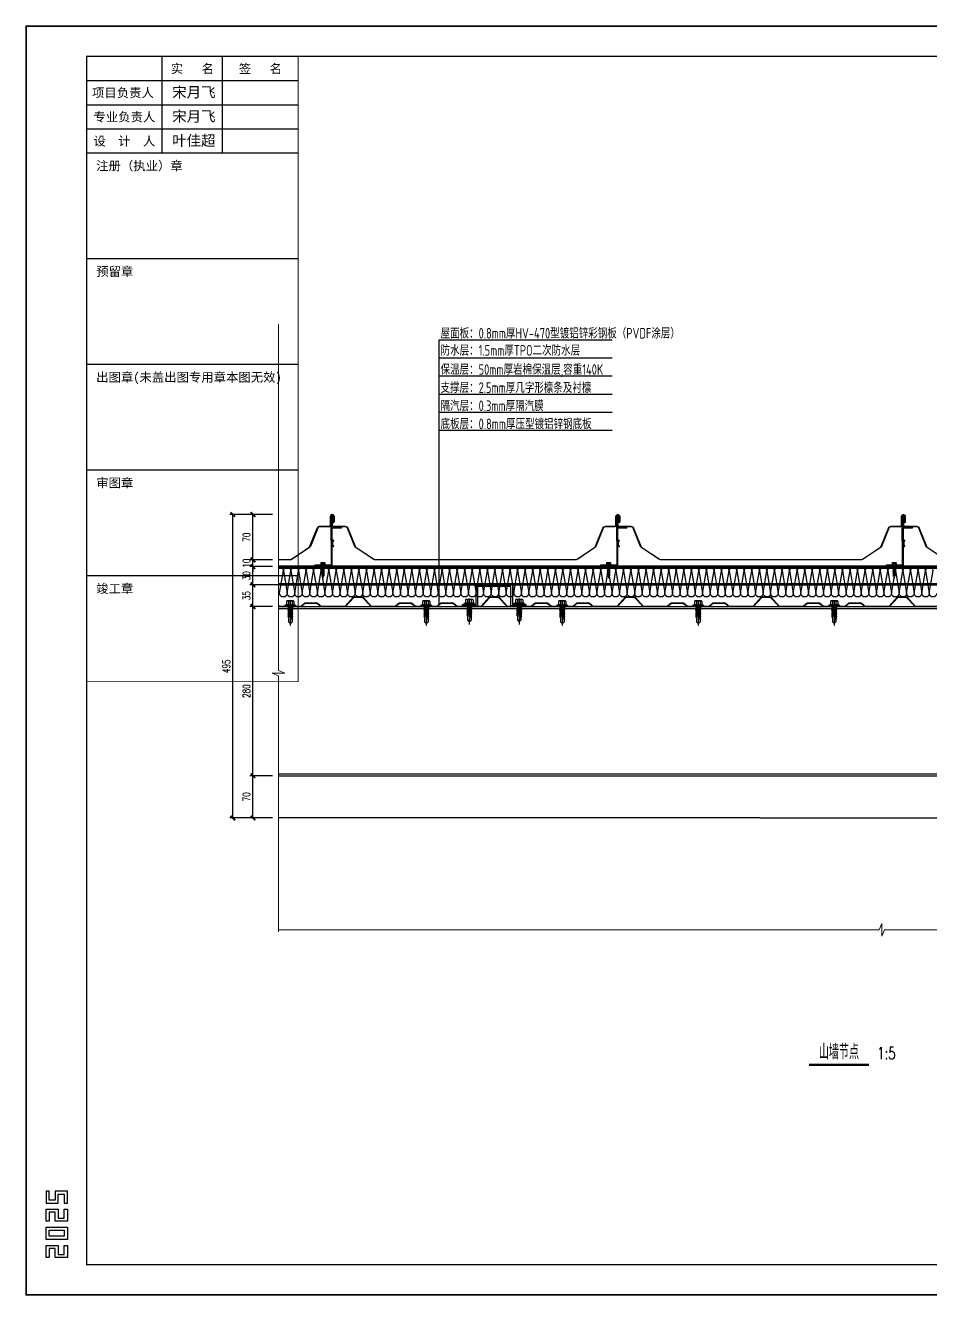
# Model space of a CAD drawing. Extents: x -599358 to 2865263, y -1062760 to 486533.
# Drawn here: x 122450 to 123947, y -728503 to -726400 of the extents above; entities that cross this region are included whole.
import ezdxf
from ezdxf.enums import TextEntityAlignment as Align

# ---------------------------------------------------------------- set-up
doc = ezdxf.new("R2010")
doc.units = 0
doc.linetypes.add('CENTER2', pattern=[28.575, 19.05, -3.175, 3.175, -3.175])
doc.linetypes.add('DASH', pattern=[0.35, 0.25, -0.1])
for name, color, linetype in [('0-cxFrame', 155, 'Continuous'), ('3符号', 173, 'Continuous'), ('A-LIN-V', 9, 'Continuous'), ('BWM', 8, 'Continuous'), ('DIM', 173, 'Continuous'), ('Glass cotton', 95, 'Continuous'), ('PJ', 151, 'Continuous'), ('qianming', 155, 'Continuous'), ('SEAMLOK75 - SHEET', 6, 'Continuous'), ('V900型压型底板', 190, 'Continuous'), ('WZ', 2, 'Continuous'), ('ZX', 1, 'CENTER2')]:
    doc.layers.add(name, color=color, linetype=linetype)
for name, color, linetype, lineweight in [('0-cxText', 131, 'Continuous', 25), ('底板', 2, 'Continuous', 13), ('文字标注引出线', 7, 'Continuous', 15), ('粗', 7, 'Continuous', 50), ('紧固件', 4, 'Continuous', 13)]:
    doc.layers.add(name, color=color, linetype=linetype, lineweight=lineweight)
doc.styles.add('cx_biaoti', font='')
doc.styles.add('cx_tuming', font='simhei.ttf')
doc.styles.add('cx_tuqian1', font='宋体.shx')
doc.styles.add('DHTEXT-1', font='romans.shx', dxfattribs={"width": 0.7, "bigfont": 'chinese.shx'})
doc.styles.add('jhz', font='TSSDENG.SHX', dxfattribs={"width": 0.75, "bigfont": 'TSSDCHN.SHX'})
doc.styles.add('卓越符号', font='ROMANS.shx', dxfattribs={"width": 0.7, "bigfont": 'CHINESE.shx'})
doc.styles.add('图框宋体', font='', dxfattribs={"width": 0.75})
doc.styles.add('黑体', font='simhei.ttf')
doc.styles.get('cx_biaoti').set_extended_font_data('SimSun')
doc.styles.get('图框宋体').set_extended_font_data('SimSun')
doc.dimstyles.new('ZN5', dxfattribs={"dimscale": 5, "dimtxt": 2.5, "dimasz": 1.5, "dimexe": 1, "dimexo": 2, "dimgap": 0.9, "dimtad": 1, "dimdec": 0, "dimdsep": 46, "dimtxsty": 'DHTEXT-1', "dimblk": 'ARCHTICK', "dimcen": 2.5, "dimclrd": 173, "dimclre": 173, "dimclrt": 7, "dimazin": 2, "dimtfac": 1, "dimtix": 1, "dimtmove": 2, "dimatfit": 3, "dimfxl": 0, "dimarcsym": 0})

# ---------------------------------------------------------------- blocks, each defined once
blk = doc.blocks.new('*U641')
at = {"layer": 'PJ'}
for p, q in [((-4.4, 0.5), (-4.4, 0)), ((4.4, 0), (-4.4, 0)), ((-4.1, 0.8), (-3.1, 1)), ((4.1, 0.8), (-4.1, 0.8)), ((-3.1, 3.9), (-3.1, 1)), ((3.1, 1), (-3.1, 1)), ((2.3, 4.2), (-2.3, 4.2)), ((-2, 0.8), (-1.5, 1)), ((-1.5, 3.9), (-1.5, 1)), ((-1.5, 0), (-1.5, -1.6)), ((1.5, 3.9), (1.5, 1)), ((2.2, 0.8), (1.5, 1)), ((1.5, 0), (1.5, -1.1)), ((3.1, 3.9), (3.1, 1)), ((4.1, 0.8), (3.1, 1)), ((4.4, 0.5), (4.4, 0)), ((-2.1, -1.9), (2.1, -1.4)), ((-2.1, -1.9), (-1.5, -1.6)), ((-2.1, -1.9), (-1.5, -2.2)), ((-2.1, -3.3), (2.1, -2.8)), ((-2.1, -3.3), (-1.5, -3)), ((-2.1, -3.3), (-1.5, -3.6)), ((-2.1, -4.7), (2.1, -4.2)), ((-2.1, -4.7), (-1.5, -4.4)), ((-2.1, -4.7), (-1.5, -5)), ((-2.1, -6.1), (2.1, -5.6)), ((-2.1, -6.1), (-1.5, -5.8)), ((-2.1, -6.1), (-1.5, -6.4)), ((-2.1, -7.5), (2.1, -7)), ((-2.1, -7.5), (-1.5, -7.2)), ((-2.1, -7.5), (-1.5, -7.8)), ((-2.1, -8.9), (-1.5, -8.6)), ((-2.1, -8.9), (-1.1, -8.8)), ((-2.1, -8.9), (-1.5, -9.2)), ((-1.5, -1.6), (1.5, -1.1)), ((-1.5, -2.2), (1.5, -1.7)), ((-1.5, -2.2), (-1.5, -3)), ((-1.5, -3), (1.5, -2.5)), ((-1.5, -3.6), (1.5, -3.1)), ((-1.5, -3.6), (-1.5, -4.4)), ((-1.5, -4.4), (1.5, -3.9)), ((-1.5, -5), (1.5, -4.5)), ((-1.5, -5), (-1.5, -5.8)), ((-1.5, -5.8), (1.5, -5.3)), ((-1.5, -6.4), (1.5, -5.9)), ((-1.5, -6.4), (-1.5, -7.2)), ((-1.5, -7.2), (1.5, -6.7)), ((-1.5, -7.8), (1.5, -7.3)), ((-1.5, -7.8), (-1.5, -8.6)), ((-1.5, -8.6), (-1, -8.5)), ((-1.5, -9.2), (-1.5, -13)), ((-1.5, -9.2), (-1.3, -9.2)), ((0.6, -8.2), (1.5, -8.1)), ((0.7, -8.6), (2.1, -8.4)), ((0.7, -8.8), (1.5, -8.7)), ((0.7, -9.6), (1.5, -9.5)), ((0.7, -10), (2.1, -9.8)), ((0.7, -10.2), (1.5, -10.1)), ((1.5, -0.3), (1.5, -1.1)), ((2.1, -1.4), (1.5, -1.1)), ((2.1, -1.4), (1.5, -1.7)), ((1.5, -1.7), (1.5, -2.5)), ((2.1, -2.8), (1.5, -2.5)), ((2.1, -2.8), (1.5, -3.1)), ((1.5, -3.1), (1.5, -3.9)), ((2.1, -4.2), (1.5, -3.9)), ((2.1, -4.2), (1.5, -4.5)), ((1.5, -4.5), (1.5, -5.3)), ((2.1, -5.6), (1.5, -5.3)), ((2.1, -5.6), (1.5, -5.9)), ((1.5, -5.9), (1.5, -6.7)), ((2.1, -7), (1.5, -6.7)), ((2.1, -7), (1.5, -7.3)), ((1.5, -7.3), (1.5, -8.1)), ((2.1, -8.4), (1.5, -8.1)), ((2.1, -8.4), (1.5, -8.7)), ((1.5, -8.7), (1.5, -9.5)), ((2.1, -9.8), (1.5, -9.5)), ((2.1, -9.8), (1.5, -10.1)), ((1.5, -10.1), (1.5, -13)), ((0, -14.4), (-1.5, -13)), ((0, -14.4), (1.5, -13))]:
    blk.add_line(p, q, dxfattribs=at)
blk.add_lwpolyline([(0, -14.4), (0.7, -10.2), (0.7, -8.5, 0.417657), (0.4, -8.2, 0.097062), (-1, -8.5), (-1.5, -9.6)], format="xyb", dxfattribs=at)
for centre, radius, start, end in [((-4.1, 0.5), 0.3, 90, 180), ((-2.3, 3.3), 0.951, 35.4009, 144.5991), ((0, 1), 3.2, 61.0594, 118.9406), ((2.3, 3.3), 0.951, 35.4009, 144.5991), ((4.1, 0.5), 0.3, 0, 90)]:
    blk.add_arc(centre, radius, start, end, dxfattribs=at)
at = {"layer": 'ZX', "ltscale": 0.2}
blk.add_line((0, 4.9), (0, -16.8), dxfattribs=at)
blk = doc.blocks.new('00990')
at = {"color": 2}
blk.add_lwpolyline([(7292.4, -17093.5), (7314.9, -17093.5), (7314.9, -17061), (7374.9, -17061), (7374.9, -17093.5), (7397.4, -17093.5), (7397.4, -17096), (7372.4, -17096), (7372.4, -17063.5), (7317.4, -17063.5), (7317.4, -17096), (7292.4, -17096)], close=True, dxfattribs=at)
at = {"layer": '紧固件', "xscale": 2, "yscale": 2, "zscale": 2}
for p in [(7303.6, -17093.5), (7386.1, -17093.5, 0)]:
    blk.add_blockref('*U641', p, dxfattribs=at)
blk = doc.blocks.new('*U1726')
at = {"layer": 'PJ'}
for p, q in [((-4.4, 0.5), (-4.4, 0)), ((4.4, 0), (-4.4, 0)), ((-4.1, 0.8), (-3.1, 1)), ((4.1, 0.8), (-4.1, 0.8)), ((-3.1, 3.9), (-3.1, 1)), ((3.1, 1), (-3.1, 1)), ((2.3, 4.2), (-2.3, 4.2)), ((-2, 0.8), (-1.5, 1)), ((-1.5, 3.9), (-1.5, 1)), ((-1.5, 0), (-1.5, -1.6)), ((1.5, 3.9), (1.5, 1)), ((2.2, 0.8), (1.5, 1)), ((1.5, 0), (1.5, -1.1)), ((3.1, 3.9), (3.1, 1)), ((4.1, 0.8), (3.1, 1)), ((4.4, 0.5), (4.4, 0)), ((-2.1, -1.9), (2.1, -1.4)), ((-2.1, -1.9), (-1.5, -1.6)), ((-2.1, -1.9), (-1.5, -2.2)), ((-2.1, -3.3), (2.1, -2.8)), ((-2.1, -3.3), (-1.5, -3)), ((-2.1, -3.3), (-1.5, -3.6)), ((-2.1, -4.7), (2.1, -4.2)), ((-2.1, -4.7), (-1.5, -4.4)), ((-2.1, -4.7), (-1.5, -5)), ((-2.1, -6.1), (2.1, -5.6)), ((-2.1, -6.1), (-1.5, -5.8)), ((-2.1, -6.1), (-1.5, -6.4)), ((-2.1, -7.5), (2.1, -7)), ((-2.1, -7.5), (-1.5, -7.2)), ((-2.1, -7.5), (-1.5, -7.8)), ((-2.1, -8.9), (2.1, -8.4)), ((-2.1, -8.9), (-1.5, -8.6)), ((-2.1, -8.9), (-1.5, -9.2)), ((-2.1, -10.3), (2.1, -9.8)), ((-2.1, -10.3), (-1.5, -10)), ((-2.1, -10.3), (-1.5, -10.6)), ((-2.1, -11.7), (2.1, -11.2)), ((-2.1, -11.7), (-1.5, -11.4)), ((-2.1, -11.7), (-1.5, -12)), ((-2.1, -13.1), (-1.5, -12.8)), ((-2.1, -13.1), (-1.1, -13)), ((-2.1, -13.1), (-1.5, -13.4)), ((-1.5, -1.6), (1.5, -1.1)), ((-1.5, -2.2), (1.5, -1.7)), ((-1.5, -2.2), (-1.5, -3)), ((-1.5, -3), (1.5, -2.5)), ((-1.5, -3.6), (1.5, -3.1)), ((-1.5, -3.6), (-1.5, -4.4)), ((-1.5, -4.4), (1.5, -3.9)), ((-1.5, -5), (1.5, -4.5)), ((-1.5, -5), (-1.5, -5.8)), ((-1.5, -5.8), (1.5, -5.3)), ((-1.5, -6.4), (1.5, -5.9)), ((-1.5, -6.4), (-1.5, -7.2)), ((-1.5, -7.2), (1.5, -6.7)), ((-1.5, -7.8), (1.5, -7.3)), ((-1.5, -7.8), (-1.5, -8.6)), ((-1.5, -8.6), (1.5, -8.1)), ((-1.5, -9.2), (1.5, -8.7)), ((-1.5, -9.2), (-1.5, -10)), ((-1.5, -10), (1.5, -9.5)), ((-1.5, -10.6), (1.5, -10.1)), ((-1.5, -10.6), (-1.5, -11.4)), ((-1.5, -11.4), (1.5, -10.9)), ((-1.5, -12), (1.5, -11.5)), ((-1.5, -12), (-1.5, -12.8)), ((-1.5, -12.8), (-1, -12.7)), ((-1.5, -13.4), (-1.5, -17.2)), ((-1.5, -13.4), (-1.3, -13.4)), ((0, -18.6), (-1.5, -17.2)), ((0, -18.6), (1.5, -17.2)), ((0.6, -12.4), (1.5, -12.3)), ((0.7, -12.8), (2.1, -12.6)), ((0.7, -13), (1.5, -12.9)), ((0.7, -13.8), (1.5, -13.7)), ((0.7, -14.2), (2.1, -14)), ((0.7, -14.4), (1.5, -14.3)), ((1.5, -0.3), (1.5, -1.1)), ((2.1, -1.4), (1.5, -1.1)), ((2.1, -1.4), (1.5, -1.7)), ((1.5, -1.7), (1.5, -2.5)), ((2.1, -2.8), (1.5, -2.5)), ((2.1, -2.8), (1.5, -3.1)), ((1.5, -3.1), (1.5, -3.9)), ((2.1, -4.2), (1.5, -3.9)), ((2.1, -4.2), (1.5, -4.5)), ((1.5, -4.5), (1.5, -5.3)), ((2.1, -5.6), (1.5, -5.3)), ((2.1, -5.6), (1.5, -5.9)), ((1.5, -5.9), (1.5, -6.7)), ((2.1, -7), (1.5, -6.7)), ((2.1, -7), (1.5, -7.3)), ((1.5, -7.3), (1.5, -8.1)), ((2.1, -8.4), (1.5, -8.1)), ((2.1, -8.4), (1.5, -8.7)), ((1.5, -8.7), (1.5, -9.5)), ((2.1, -9.8), (1.5, -9.5)), ((2.1, -9.8), (1.5, -10.1)), ((1.5, -10.1), (1.5, -10.9)), ((2.1, -11.2), (1.5, -10.9)), ((2.1, -11.2), (1.5, -11.5)), ((1.5, -11.5), (1.5, -12.3)), ((2.1, -12.6), (1.5, -12.3)), ((2.1, -12.6), (1.5, -12.9)), ((1.5, -12.9), (1.5, -13.7)), ((2.1, -14), (1.5, -13.7)), ((2.1, -14), (1.5, -14.3)), ((1.5, -14.3), (1.5, -17.2))]:
    blk.add_line(p, q, dxfattribs=at)
blk.add_lwpolyline([(0, -18.6), (0.7, -14.4), (0.7, -12.7, 0.417657), (0.4, -12.4, 0.097062), (-1, -12.7), (-1.5, -13.8)], format="xyb", dxfattribs=at)
for centre, radius, start, end in [((-4.1, 0.5), 0.3, 90, 180), ((-2.3, 3.3), 0.951, 35.4009, 144.5991), ((0, 1), 3.2, 61.0594, 118.9406), ((2.3, 3.3), 0.951, 35.4009, 144.5991), ((4.1, 0.5), 0.3, 0, 90)]:
    blk.add_arc(centre, radius, start, end, dxfattribs=at)
at = {"layer": 'ZX', "ltscale": 0.2}
blk.add_line((0, 4.9), (0, -21), dxfattribs=at)
blk = doc.blocks.new('A$C06060CBF')
at = {"layer": '粗', "lineweight": -2}
for p, q in [((26.8, 41.2), (26.8, 82.1)), ((27.4, 41.2), (27.4, 82.1)), ((43.8, 63.6), (29.7, 63.6)), ((43.8, 62.4), (43.8, 63.6)), ((27.4, 2.3), (27.4, 61.4)), ((28.7, 59.5), (27.4, 59.5)), ((30.4, 42.2), (28, 40.8)), ((28.7, 2.3), (28.7, 61.4)), ((43.8, 62.4), (29.7, 62.4)), ((26.8, 33), (26.8, 28.9)), ((28.7, 41.2), (27.4, 41.2)), ((27.4, 33), (27.4, 28.9)), ((28.7, 33), (27.4, 33)), ((30.4, 32), (28, 33.3)), ((29.2, 40.8), (28.4, 40.3)), ((29.2, 33.4), (28.4, 33.9)), ((30.7, 41.6), (29.2, 40.8)), ((29.2, 33.8), (29.2, 40.3)), ((30.7, 32.5), (29.2, 33.4)), ((30.9, 41.1), (29.8, 40.4)), ((29.8, 33.8), (29.8, 40.3)), ((30.6, 33.3), (29.8, 33.7)), ((30.9, 33.1), (29.8, 33.7)), ((26.4, 1.2), (0, 1.2)), ((0, 0), (0, 1.2)), ((26.4, 0), (0, 0)), ((19.5, 0), (19.5, 1.2))]:
    blk.add_line(p, q, dxfattribs=at)
at = {"layer": '粗'}
blk.add_line((27.4, 28.9), (26.8, 28.9), dxfattribs=at)
at = {"layer": '粗', "linetype": 'DASH', "lineweight": -2}
for p, q in [((9.7, 1.2), (9.7, 0)), ((16.9, 1.2), (16.9, 0))]:
    blk.add_line(p, q, dxfattribs=at)
at = {"layer": '粗', "lineweight": -2}
blk.add_lwpolyline([(27.4, 82.1, -1), (29.9, 82.1), (29.9, 73.1), (30.5, 73.1), (30.5, 82.1, 1), (26.8, 82.1)], format="xyb", dxfattribs=at)
for centre, radius, start, end in [((29.7, 61.4), 2.25, 90, 180), ((29.7, 61.4), 1.02, 90, 180), ((30.6, 41.6), 0.627, 302.657, 103.9204), ((27.8, 41.2), 1.02, 180, 300), ((27.8, 33), 1.02, 60, 180), ((27.8, 41.2), 0.41, 180, 300), ((27.8, 33), 0.41, 60, 180), ((29.9, 40.3), 0.717, 120, 180), ((29.9, 33.8), 0.717, 180, 240), ((29.9, 40.3), 0.102, 120, 180), ((29.9, 33.8), 0.102, 180, 240), ((30.6, 32.6), 0.627, 256.0796, 57.343), ((26.4, 2.3), 1.02, 270, 0), ((26.4, 2.3), 2.25, 270, 0)]:
    blk.add_arc(centre, radius, start, end, dxfattribs=at)
at = {"layer": '紧固件', "xscale": -1.023999999801318, "yscale": 1.023999999801318, "zscale": 1.023999999801318}
blk.add_blockref('*U1726', (13.2, 1.2), dxfattribs=at)
blk = doc.blocks.new('*U1764')
at = {"const_width": 0.7}
blk.add_lwpolyline([(-9.89, 0), (9.89, 0)], dxfattribs=at)
at = {"color": 0, "style": '卓越符号', "width": 0.7, "flags": 8}
blk.add_attdef('图名', text='', height=5, dxfattribs=at).set_placement((0, 1.85), align=Align.CENTER)
blk.add_attdef('比例', (12.69, 1.85), '', height=4, dxfattribs=at)
blk = doc.blocks.new('_ArchTick')
at = {"color": 0, "linetype": 'ByBlock', "const_width": 0.4}
blk.add_lwpolyline([(-0.5, -0.5), (0.5, 0.5)], dxfattribs=at)
blk = doc.blocks.new('*D1834')
at = {"layer": 'Defpoints', "color": 0, "ltscale": 50, "transparency": 16777216}
for p in [(122826.2, -727362.4), (122868.3, -727362.4), (122868.3, -727642.4)]:
    blk.add_point(p, dxfattribs=at)
at = {"layer": 'DIM', "color": 173, "linetype": 'ByBlock', "lineweight": -2, "ltscale": 50, "transparency": 16777216}
for p, q in [((122858.3, -727362.4), (122821.2, -727362.4)), ((122826.2, -727642.4), (122826.2, -727362.4)), ((122858.3, -727642.4), (122821.2, -727642.4))]:
    blk.add_line(p, q, dxfattribs=at)
at = {"layer": 'DIM', "color": 173, "lineweight": -2, "ltscale": 50, "transparency": 16777216, "xscale": 7.5, "yscale": 7.5, "zscale": 7.5}
for p, rotation in [((122826.2, -727362.4), 90), ((122826.2, -727642.4), 270)]:
    blk.add_blockref('_ArchTick', p, dxfattribs=dict(at, rotation=rotation))
at = {"layer": 'DIM', "color": 7, "ltscale": 50, "transparency": 16777216, "insert": (122815.4, -727502.4), "char_height": 12.5, "attachment_point": 5, "rotation": 90, "style": 'DHTEXT-1'}
blk.add_mtext('280', dxfattribs=at)
blk = doc.blocks.new('*D1835')
at = {"layer": 'Defpoints', "color": 0, "ltscale": 50, "transparency": 16777216}
for p in [(122826.2, -727326.3), (123102, -727326.3), (122868.3, -727362.4)]:
    blk.add_point(p, dxfattribs=at)
at = {"layer": 'DIM', "color": 173, "linetype": 'ByBlock', "lineweight": -2, "ltscale": 50, "transparency": 16777216}
for p, q in [((123092, -727326.3), (122821.2, -727326.3)), ((122826.2, -727362.4), (122826.2, -727326.3)), ((122858.3, -727362.4), (122821.2, -727362.4))]:
    blk.add_line(p, q, dxfattribs=at)
at = {"layer": 'DIM', "color": 173, "lineweight": -2, "ltscale": 50, "transparency": 16777216, "xscale": 7.5, "yscale": 7.5, "zscale": 7.5}
for p, rotation in [((122826.2, -727326.3), 90), ((122826.2, -727362.4), 270)]:
    blk.add_blockref('_ArchTick', p, dxfattribs=dict(at, rotation=rotation))
at = {"layer": 'DIM', "color": 7, "ltscale": 50, "transparency": 16777216, "insert": (122815.4, -727344.4), "char_height": 12.5, "attachment_point": 5, "rotation": 90, "style": 'DHTEXT-1'}
blk.add_mtext('35', dxfattribs=at)
blk = doc.blocks.new('*D1836')
at = {"layer": 'Defpoints', "color": 0, "ltscale": 50, "transparency": 16777216}
for p in [(122826.2, -727296.3), (122868.3, -727296.3), (123102, -727326.3)]:
    blk.add_point(p, dxfattribs=at)
at = {"layer": 'DIM', "color": 173, "linetype": 'ByBlock', "lineweight": -2, "ltscale": 50, "transparency": 16777216}
for p, q in [((122858.3, -727296.3), (122821.2, -727296.3)), ((122826.2, -727326.3), (122826.2, -727296.3)), ((123092, -727326.3), (122821.2, -727326.3))]:
    blk.add_line(p, q, dxfattribs=at)
at = {"layer": 'DIM', "color": 173, "lineweight": -2, "ltscale": 50, "transparency": 16777216, "xscale": 7.5, "yscale": 7.5, "zscale": 7.5}
for p, rotation in [((122826.2, -727296.3), 90), ((122826.2, -727326.3), 270)]:
    blk.add_blockref('_ArchTick', p, dxfattribs=dict(at, rotation=rotation))
at = {"layer": 'DIM', "color": 7, "ltscale": 50, "transparency": 16777216, "insert": (122815.4, -727311.3), "char_height": 12.5, "attachment_point": 5, "rotation": 90, "style": 'DHTEXT-1'}
blk.add_mtext('30', dxfattribs=at)
blk = doc.blocks.new('*D1837')
at = {"layer": 'Defpoints', "color": 0, "ltscale": 50, "transparency": 16777216}
for p in [(122826.2, -727285.1), (122868.3, -727285.1, 0), (122868.3, -727296.3)]:
    blk.add_point(p, dxfattribs=at)
at = {"layer": 'DIM', "color": 173, "linetype": 'ByBlock', "lineweight": -2, "ltscale": 50, "transparency": 16777216}
for p, q in [((122858.3, -727285.1), (122821.2, -727285.1)), ((122858.3, -727296.3), (122821.2, -727296.3)), ((122826.2, -727285.1), (122826.2, -727277.6)), ((122826.2, -727296.3), (122826.2, -727285.1)), ((122826.2, -727296.3), (122826.2, -727303.8))]:
    blk.add_line(p, q, dxfattribs=at)
at = {"layer": 'DIM', "color": 173, "lineweight": -2, "ltscale": 50, "transparency": 16777216, "xscale": 7.5, "yscale": 7.5, "zscale": 7.5}
for p, rotation in [((122826.2, -727285.1), 270), ((122826.2, -727296.3), 90)]:
    blk.add_blockref('_ArchTick', p, dxfattribs=dict(at, rotation=rotation))
at = {"layer": 'DIM', "color": 7, "ltscale": 50, "transparency": 16777216, "insert": (122815.4, -727290.7), "char_height": 12.5, "attachment_point": 5, "rotation": 90, "style": 'DHTEXT-1'}
blk.add_mtext('10', dxfattribs=at)
blk = doc.blocks.new('*D1838')
at = {"layer": 'Defpoints', "color": 0, "ltscale": 50, "transparency": 16777216}
for p in [(122826.2, -727210.1), (122868.3, -727210.1, 0), (122868.3, -727285.1, 0)]:
    blk.add_point(p, dxfattribs=at)
at = {"layer": 'DIM', "color": 173, "linetype": 'ByBlock', "lineweight": -2, "ltscale": 50, "transparency": 16777216}
for p, q in [((122858.3, -727210.1), (122821.2, -727210.1)), ((122826.2, -727285.1), (122826.2, -727210.1)), ((122858.3, -727285.1), (122821.2, -727285.1))]:
    blk.add_line(p, q, dxfattribs=at)
at = {"layer": 'DIM', "color": 173, "lineweight": -2, "ltscale": 50, "transparency": 16777216, "xscale": 7.5, "yscale": 7.5, "zscale": 7.5}
for p, rotation in [((122826.2, -727210.1), 90), ((122826.2, -727285.1), 270)]:
    blk.add_blockref('_ArchTick', p, dxfattribs=dict(at, rotation=rotation))
at = {"layer": 'DIM', "color": 7, "ltscale": 50, "transparency": 16777216, "insert": (122815.4, -727247.6), "char_height": 12.5, "attachment_point": 5, "rotation": 90, "style": 'DHTEXT-1'}
blk.add_mtext('70', dxfattribs=at)
blk = doc.blocks.new('*D1839')
at = {"layer": 'Defpoints', "color": 0, "ltscale": 50, "transparency": 16777216}
for p in [(122793, -727210.1), (122868.3, -727210.1, 0), (122868.3, -727712.4)]:
    blk.add_point(p, dxfattribs=at)
at = {"layer": 'DIM', "color": 173, "linetype": 'ByBlock', "lineweight": -2, "ltscale": 50, "transparency": 16777216}
for p, q in [((122858.3, -727210.1), (122788, -727210.1)), ((122793, -727712.4), (122793, -727210.1)), ((122858.3, -727712.4), (122788, -727712.4))]:
    blk.add_line(p, q, dxfattribs=at)
at = {"layer": 'DIM', "color": 173, "lineweight": -2, "ltscale": 50, "transparency": 16777216, "xscale": 7.5, "yscale": 7.5, "zscale": 7.5}
for p, rotation in [((122793, -727210.1), 90), ((122793, -727712.4), 270)]:
    blk.add_blockref('_ArchTick', p, dxfattribs=dict(at, rotation=rotation))
at = {"layer": 'DIM', "color": 7, "ltscale": 50, "transparency": 16777216, "insert": (122782.2, -727461.3), "char_height": 12.5, "attachment_point": 5, "rotation": 90, "style": 'DHTEXT-1'}
blk.add_mtext('495', dxfattribs=at)
blk = doc.blocks.new('*D1840')
at = {"layer": 'Defpoints', "color": 0, "ltscale": 50, "transparency": 16777216}
for p in [(122826.2, -727642.4), (122868.3, -727642.4), (122868.3, -727712.4)]:
    blk.add_point(p, dxfattribs=at)
at = {"layer": 'DIM', "color": 173, "linetype": 'ByBlock', "lineweight": -2, "ltscale": 50, "transparency": 16777216}
for p, q in [((122858.3, -727642.4), (122821.2, -727642.4)), ((122826.2, -727712.4), (122826.2, -727642.4)), ((122858.3, -727712.4), (122821.2, -727712.4))]:
    blk.add_line(p, q, dxfattribs=at)
at = {"layer": 'DIM', "color": 173, "lineweight": -2, "ltscale": 50, "transparency": 16777216, "xscale": 7.5, "yscale": 7.5, "zscale": 7.5}
for p, rotation in [((122826.2, -727642.4), 90), ((122826.2, -727712.4), 270)]:
    blk.add_blockref('_ArchTick', p, dxfattribs=dict(at, rotation=rotation))
at = {"layer": 'DIM', "color": 7, "ltscale": 50, "transparency": 16777216, "insert": (122815.4, -727677.4), "char_height": 12.5, "attachment_point": 5, "rotation": 90, "style": 'DHTEXT-1'}
blk.add_mtext('70', dxfattribs=at)
blk = doc.blocks.new('zjcx_lan_xinxi(Dragon)')
for p, q in [((7000, -3200), (0, -3200)), ((7000, -6700), (0, -6700)), ((7000, -10200), (0, -10200)), ((7000, -13700), (0, -13700)), ((7000, -17200), (0, -17200))]:
    blk.add_line(p, q)
at = {"const_width": 25}
blk.add_lwpolyline([(0, -20700), (7000, -20700), (7000, 0), (0, 0)], close=True, dxfattribs=at)
for points in [[(2500, -3200), (2500, 0)], [(4500, -3200), (4500, 0)], [(0, -800), (7000, -800)], [(0, -1600), (7000, -1600)], [(0, -2400), (7000, -2400)]]:
    blk.add_lwpolyline(points)
for points in [[(7000, -3200), (7000, 0)], [(0, -3200), (7000, -3200)], [(0, -20700), (7000, -20700), (7000, -3200)], [(0, -20700), (7000, -20700)]]:
    blk.add_lwpolyline(points, dxfattribs=at)
at = {"style": '图框宋体'}
for s, p in [('实   名', (3500, -400)), ('签   名', (5750, -400)), ('项目负责人', (1204, -1200)), ('专业负责人', (1250, -2000)), ('设  计  人', (1250, -2800))]:
    blk.add_text(s, height=300, dxfattribs=at).set_placement(p, align=Align.MIDDLE)
for s, p in [('注册（执业）章', (318, -3771)), ('预留章', (318, -7271)), ('出图章(未盖出图专用章本图无效)', (318, -10771)), ('审图章', (318, -14271)), ('竣工章', (318, -17771))]:
    blk.add_text(s, height=300, dxfattribs=at).set_placement(p)
blk = doc.blocks.new('T-信息(Dragon)')
at = {"layer": '0-cxFrame'}
blk.add_blockref('zjcx_lan_xinxi(Dragon)', (0, 0), dxfattribs=at)
at = {"layer": 'qianming', "color": 3, "style": 'cx_biaoti'}
for s, p in [('宋月飞', (3550, -1186)), ('宋月飞', (3550, -1986)), ('叶佳超', (3550, -2786))]:
    blk.add_text(s, height=350, dxfattribs=at).set_placement(p, align=Align.MIDDLE_CENTER)
blk = doc.blocks.new('TK22.A2 L(Dragon)')
at = {"layer": '0-cxFrame', "color": 7, "const_width": 0.5}
blk.add_lwpolyline([(0, 0), (-594, 0), (-594, 420), (0, 420)], close=True, dxfattribs=at)
at = {"layer": '0-cxFrame', "const_width": 0.5}
blk.add_lwpolyline([(-80, 10), (-574, 10), (-574, 410), (-80, 410)], close=True, dxfattribs=at)
at = {"layer": 'Defpoints', "color": 2}
for points in [[(-586.37, 34.37), (-587.37, 34.37), (-587.37, 30.37), (-583.37, 30.37), (-583.37, 33.37), (-581.37, 33.37), (-581.37, 30.37), (-580.37, 30.37), (-580.37, 34.37), (-584.37, 34.37), (-584.37, 31.37), (-586.37, 31.37), (-586.37, 34.37)], [(-586.37, 24.37), (-587.37, 24.37), (-587.37, 28.37), (-583.37, 28.37), (-583.37, 25.37), (-581.37, 25.37), (-581.37, 28.37), (-580.37, 28.37), (-580.37, 24.37), (-584.37, 24.37), (-584.37, 27.37), (-586.37, 27.37), (-586.37, 24.37)], [(-586.37, 12.37), (-587.37, 12.37), (-587.37, 16.37), (-583.37, 16.37), (-583.37, 13.37), (-581.37, 13.37), (-581.37, 16.37), (-580.37, 16.37), (-580.37, 12.37), (-584.37, 12.37), (-584.37, 15.37), (-586.37, 15.37), (-586.37, 12.37)]]:
    blk.add_lwpolyline(points, dxfattribs=at)
for points in [[(-587.37, 18.37), (-587.37, 22.37), (-580.37, 22.37), (-580.37, 18.37)], [(-586.37, 19.37), (-586.37, 21.37), (-581.37, 21.37), (-581.37, 19.37)]]:
    blk.add_lwpolyline(points, close=True, dxfattribs=at)
at = {"layer": '0-cxFrame', "xscale": 0.01, "yscale": 0.01, "zscale": 0.01}
blk.add_blockref('T-信息(Dragon)', (-574, 410), dxfattribs=at)
at = {"style": '黑体', "flags": 4}
blk.add_attdef('图幅', text='', height=3.3, dxfattribs=at).set_placement((-40, 3), align=Align.RIGHT)
at = {"layer": '0-cxText', "flags": 4}
for tag, height, style, p in [('建设单位', 3.5, 'cx_tuming', (-45, 240)), ('项目名称', 3.5, 'cx_tuming', (-45, 210)), ('子项名称', 3.5, 'cx_tuming', (-45, 180)), ('工程编号', 3.3, 'cx_tuqian1', (-35, 165)), ('图名1', 3.5, 'cx_tuming', (-45, 87)), ('图名2', 3.5, 'cx_tuming', (-45, 79)), ('图名3', 3.5, 'cx_tuming', (-45, 71)), ('出图日期', 3.3, 'cx_tuqian1', (-39, 60)), ('专业', 3.3, 'cx_tuqian1', (-55, 52)), ('图号', 3.3, 'cx_tuqian1', (-55, 44)), ('版次', 3.3, 'cx_tuqian1', (-20, 44))]:
    blk.add_attdef(tag, text='', height=height, dxfattribs=dict(at, style=style)).set_placement(p, align=Align.MIDDLE)
at = {"layer": 'Defpoints', "color": 6, "flags": 4}
for tag, height, style, p in [('tufu', 3.3, '黑体', (-12, 12)), ('dwfname', 4, 'cx_tuqian1', (-80, 3))]:
    blk.add_attdef(tag, text='', height=height, dxfattribs=dict(at, style=style)).set_placement(p, align=Align.RIGHT)

msp = doc.modelspace()

# ---------------------------------------------------------------- linework, layer by layer
at = {"color": 1, "ltscale": 10}
msp.add_line((122868.3, -727295), (124544.1, -727295), dxfattribs=at)
at = {"color": 3, "ltscale": 10}
for p, q in [((122868.3, -727296.5), (124544.1, -727296.5)), ((122868.3, -727299), (124544.1, -727299)), ((122868.3, -727324), (124544.1, -727324)), ((122868.3, -727326.5), (124544.1, -727326.5))]:
    msp.add_line(p, q, dxfattribs=at)
at = {"color": 6, "ltscale": 10}
for p, q in [((122868.3, -727362.4), (124544.1, -727362.4)), ((122868.3, -727365.4), (124544.1, -727365.4)), ((122868.3, -727639.4), (124544.1, -727639.4)), ((122868.3, -727642.4), (124544.1, -727642.4))]:
    msp.add_line(p, q, dxfattribs=at)
at = {"layer": 'A-LIN-V'}
for q in [(122868.3, -727712.4), (124544.1, -727712.4)]:
    msp.add_line((123665.3, -727712.4), q, dxfattribs=at)
at = {"layer": 'BWM'}
msp.add_lwpolyline([(123957.7, -727340.3, -1), (123945.2, -727340.3), (123951.5, -727302.8, 1), (123939, -727302.8), (123945.2, -727340.3, -1), (123932.7, -727340.3), (123939, -727302.8, 1), (123926.5, -727302.8), (123932.7, -727340.3, -1), (123920.2, -727340.3), (123926.5, -727302.8, 1), (123914, -727302.8), (123920.2, -727340.3, -1), (123907.7, -727340.3), (123914, -727302.8, 1), (123901.5, -727302.8), (123907.7, -727340.3, -1), (123895.2, -727340.3), (123901.5, -727302.8, 1), (123889, -727302.8), (123895.2, -727340.3, -1), (123882.7, -727340.3), (123889, -727302.8, 1), (123876.5, -727302.8), (123882.7, -727340.3, -1), (123870.2, -727340.3), (123876.5, -727302.8, 1), (123864, -727302.8), (123870.2, -727340.3, -1), (123857.7, -727340.3), (123864, -727302.8, 1), (123851.5, -727302.8), (123857.7, -727340.3, -1), (123845.2, -727340.3), (123851.5, -727302.8, 1), (123839, -727302.8), (123845.2, -727340.3, -1), (123832.7, -727340.3), (123839, -727302.8, 1), (123826.5, -727302.8), (123832.7, -727340.3, -1), (123820.2, -727340.3), (123826.5, -727302.8, 1), (123814, -727302.8), (123820.2, -727340.3, -1), (123807.7, -727340.3), (123814, -727302.8, 1), (123801.5, -727302.8), (123807.7, -727340.3, -1), (123795.2, -727340.3), (123801.5, -727302.8, 1), (123789, -727302.8), (123795.2, -727340.3, -1), (123782.7, -727340.3), (123789, -727302.8, 1), (123776.5, -727302.8), (123782.7, -727340.3, -1), (123770.2, -727340.3), (123776.5, -727302.8, 1), (123764, -727302.8), (123770.2, -727340.3, -1), (123757.7, -727340.3), (123764, -727302.8, 1), (123751.5, -727302.8), (123757.7, -727340.3, -1), (123745.2, -727340.3), (123751.5, -727302.8, 1), (123739, -727302.8), (123745.2, -727340.3, -1), (123732.7, -727340.3), (123739, -727302.8, 1), (123726.5, -727302.8), (123732.7, -727340.3, -1), (123720.2, -727340.3), (123726.5, -727302.8, 1), (123714, -727302.8), (123720.2, -727340.3, -1), (123707.7, -727340.3), (123714, -727302.8, 1), (123701.5, -727302.8), (123707.7, -727340.3, -1), (123695.2, -727340.3), (123701.5, -727302.8, 1), (123689, -727302.8), (123695.2, -727340.3, -1), (123682.7, -727340.3), (123689, -727302.8, 1), (123676.5, -727302.8), (123682.7, -727340.3, -1), (123670.2, -727340.3), (123676.5, -727302.8, 1), (123664, -727302.8), (123670.2, -727340.3, -1), (123657.7, -727340.3), (123664, -727302.8, 1), (123651.5, -727302.8), (123657.7, -727340.3, -1), (123645.2, -727340.3), (123651.5, -727302.8, 1), (123639, -727302.8), (123645.2, -727340.3, -1), (123632.7, -727340.3), (123639, -727302.8, 1), (123626.5, -727302.8), (123632.7, -727340.3, -1), (123620.2, -727340.3), (123626.5, -727302.8, 1), (123614, -727302.8), (123620.2, -727340.3, -1), (123607.7, -727340.3), (123614, -727302.8, 1), (123601.5, -727302.8), (123607.7, -727340.3, -1), (123595.2, -727340.3), (123601.5, -727302.8, 1), (123589, -727302.8), (123595.2, -727340.3, -1), (123582.7, -727340.3), (123589, -727302.8, 1), (123576.5, -727302.8), (123582.7, -727340.3, -1), (123570.2, -727340.3), (123576.5, -727302.8, 1), (123564, -727302.8), (123570.2, -727340.3, -1), (123557.7, -727340.3), (123564, -727302.8, 1), (123551.5, -727302.8), (123557.7, -727340.3, -1), (123545.2, -727340.3), (123551.5, -727302.8, 1), (123539, -727302.8), (123545.2, -727340.3, -1), (123532.7, -727340.3), (123539, -727302.8, 1), (123526.5, -727302.8), (123532.7, -727340.3, -1), (123520.2, -727340.3), (123526.5, -727302.8, 1), (123514, -727302.8), (123520.2, -727340.3, -1), (123507.7, -727340.3), (123514, -727302.8, 1), (123501.5, -727302.8), (123507.7, -727340.3, -1), (123495.2, -727340.3), (123501.5, -727302.8, 1), (123489, -727302.8), (123495.2, -727340.3, -1), (123482.7, -727340.3), (123489, -727302.8, 1), (123476.5, -727302.8), (123482.7, -727340.3, -1), (123470.2, -727340.3), (123476.5, -727302.8, 1), (123464, -727302.8), (123470.2, -727340.3, -1), (123457.7, -727340.3), (123464, -727302.8, 1), (123451.5, -727302.8), (123457.7, -727340.3, -1), (123445.2, -727340.3), (123451.5, -727302.8, 1), (123439, -727302.8), (123445.2, -727340.3, -1), (123432.7, -727340.3), (123439, -727302.8, 1), (123426.5, -727302.8), (123432.7, -727340.3, -1), (123420.2, -727340.3), (123426.5, -727302.8, 1), (123414, -727302.8), (123420.2, -727340.3, -1), (123407.7, -727340.3), (123414, -727302.8, 1), (123401.5, -727302.8), (123407.7, -727340.3, -1), (123395.2, -727340.3), (123401.5, -727302.8, 1), (123389, -727302.8), (123395.2, -727340.3, -1), (123382.7, -727340.3), (123389, -727302.8, 1), (123376.5, -727302.8), (123382.7, -727340.3, -1), (123370.2, -727340.3), (123376.5, -727302.8, 1), (123364, -727302.8), (123370.2, -727340.3, -1), (123357.7, -727340.3), (123364, -727302.8, 1), (123351.5, -727302.8), (123357.7, -727340.3, -1), (123345.2, -727340.3), (123351.5, -727302.8, 1), (123339, -727302.8), (123345.2, -727340.3, -1), (123332.7, -727340.3), (123339, -727302.8, 1), (123326.5, -727302.8), (123332.7, -727340.3, -1), (123320.2, -727340.3), (123326.5, -727302.8, 1), (123314, -727302.8), (123320.2, -727340.3, -1), (123307.7, -727340.3), (123314, -727302.8, 1), (123301.5, -727302.8), (123307.7, -727340.3, -1), (123295.2, -727340.3), (123301.5, -727302.8, 1), (123289, -727302.8), (123295.2, -727340.3, -1), (123282.7, -727340.3), (123289, -727302.8, 1), (123276.5, -727302.8), (123282.7, -727340.3, -1), (123270.2, -727340.3), (123276.5, -727302.8, 1), (123264, -727302.8), (123270.2, -727340.3, -1), (123257.7, -727340.3), (123264, -727302.8, 1), (123251.5, -727302.8), (123257.7, -727340.3, -1), (123245.2, -727340.3), (123251.5, -727302.8, 1), (123239, -727302.8), (123245.2, -727340.3, -1), (123232.7, -727340.3), (123239, -727302.8, 1), (123226.5, -727302.8), (123232.7, -727340.3, -1), (123220.2, -727340.3), (123226.5, -727302.8, 1), (123214, -727302.8), (123220.2, -727340.3, -1), (123207.7, -727340.3), (123214, -727302.8, 1), (123201.5, -727302.8), (123207.7, -727340.3, -1), (123195.2, -727340.3), (123201.5, -727302.8, 1), (123189, -727302.8), (123195.2, -727340.3, -1), (123182.7, -727340.3), (123189, -727302.8, 1), (123176.5, -727302.8), (123182.7, -727340.3, -1), (123170.2, -727340.3), (123176.5, -727302.8, 1), (123164, -727302.8), (123170.2, -727340.3, -1), (123157.7, -727340.3), (123164, -727302.8, 1), (123151.5, -727302.8), (123157.7, -727340.3, -1), (123145.2, -727340.3), (123151.5, -727302.8, 1), (123139, -727302.8), (123145.2, -727340.3, -1), (123132.7, -727340.3), (123139, -727302.8, 1), (123126.5, -727302.8), (123132.7, -727340.3, -1), (123120.2, -727340.3), (123126.5, -727302.8, 1), (123114, -727302.8), (123120.2, -727340.3, -1), (123107.7, -727340.3), (123114, -727302.8, 1), (123101.5, -727302.8), (123107.7, -727340.3, -1), (123095.2, -727340.3), (123101.5, -727302.8, 1), (123089, -727302.8), (123095.2, -727340.3, -1), (123082.7, -727340.3), (123089, -727302.8, 1), (123076.5, -727302.8), (123082.7, -727340.3, -1), (123070.2, -727340.3), (123076.5, -727302.8, 1), (123064, -727302.8), (123070.2, -727340.3, -1), (123057.7, -727340.3), (123064, -727302.8, 1), (123051.5, -727302.8), (123057.7, -727340.3, -1), (123045.2, -727340.3), (123051.5, -727302.8, 1), (123039, -727302.8), (123045.2, -727340.3, -1), (123032.7, -727340.3), (123039, -727302.8, 1), (123026.5, -727302.8), (123032.7, -727340.3, -1), (123020.2, -727340.3), (123026.5, -727302.8, 1), (123014, -727302.8), (123020.2, -727340.3, -1), (123007.7, -727340.3), (123014, -727302.8, 1), (123001.5, -727302.8), (123007.7, -727340.3, -1), (122995.2, -727340.3), (123001.5, -727302.8, 1), (122989, -727302.8), (122995.2, -727340.3, -1), (122982.7, -727340.3), (122989, -727302.8, 1), (122976.5, -727302.8), (122982.7, -727340.3, -1), (122970.2, -727340.3), (122976.5, -727302.8, 1), (122964, -727302.8), (122970.2, -727340.3, -1), (122957.7, -727340.3), (122964, -727302.8, 1), (122951.5, -727302.8), (122957.7, -727340.3, -1), (122945.2, -727340.3), (122951.5, -727302.8, 1), (122939, -727302.8), (122945.2, -727340.3, -1), (122932.7, -727340.3), (122939, -727302.8, 1), (122926.5, -727302.8), (122932.7, -727340.3, -1), (122920.2, -727340.3), (122926.5, -727302.8, 1), (122914, -727302.8), (122920.2, -727340.3, -1), (122907.7, -727340.3), (122914, -727302.8, 1), (122901.5, -727302.8), (122907.7, -727340.3, -1), (122895.2, -727340.3), (122901.5, -727302.8, 1), (122889, -727302.8), (122895.2, -727340.3, -1), (122882.7, -727340.3), (122889, -727302.8, 1), (122876.5, -727302.8), (122882.7, -727340.3, -1), (122870.2, -727340.3), (122876.5, -727302.8, 0.51108), (122868.3, -727296.9)], format="xyb", dxfattribs=at)
at = {"layer": 'DIM', "ltscale": 10}
for p, q in [((123134.4, -727359.6), (123134.4, -726920.7)), ((123134.4, -726920.7), (123420.7, -726920.7)), ((123134.4, -726950.7), (123420.7, -726950.7)), ((123134.4, -726980.7), (123420.7, -726980.7)), ((123134.4, -727010.7), (123420.7, -727010.7)), ((123134.4, -727040.7), (123420.7, -727040.7)), ((123134.4, -727070.7), (123420.7, -727070.7))]:
    msp.add_line(p, q, dxfattribs=at)
at = {"layer": 'SEAMLOK75 - SHEET'}
for p, q in [((122956.9, -727210.3), (122957.6, -727210.3)), ((122957.6, -727211), (122956.9, -727211)), ((122920.5, -727262.5), (122932.6, -727232.5)), ((122933.3, -727232.7), (122921.1, -727262.8)), ((122937, -727229.5), (122952.2, -727229.5)), ((122952.2, -727230.2), (122937, -727230.2)), ((122954.2, -727227.5), (122954.2, -727213)), ((122954.9, -727213), (122954.9, -727227.5)), ((122957.6, -727222.3), (122957.6, -727214.4)), ((122957.6, -727214.4), (122958.3, -727214.4)), ((122958.3, -727214.4), (122958.3, -727222.3)), ((122959.6, -727222.3), (122959.6, -727213)), ((122960.3, -727213), (122960.3, -727222.3)), ((122890.4, -727283.6), (122919, -727264.4)), ((122919.4, -727264.9), (122890.8, -727284.2)), ((122868.3, -727284.3), (122888.2, -727284.3)), ((122888.2, -727285), (122868.3, -727285))]:
    msp.add_line(p, q, dxfattribs=at)
for points in [[(123194.2, -727285), (123027.7, -727285, -0.149451), (123025.1, -727284.2), (122996.5, -727264.9, -0.149451), (122994.7, -727262.8), (122982.6, -727232.7, 0.305731), (122978.9, -727230.2), (122959.2, -727230.2, -0.414214), (122956.5, -727227.5), (122956.5, -727214.4, -1), (122958.6, -727214.4), (122958.6, -727222.3), (122957.9, -727222.3), (122957.9, -727214.4, 1), (122957.2, -727214.4), (122957.2, -727227.5, 0.414214), (122959.2, -727229.5), (122978.9, -727229.5, -0.305731), (122983.2, -727232.5), (122995.4, -727262.5, 0.149451), (122996.9, -727264.4), (123025.4, -727283.6, 0.149451), (123027.7, -727284.3), (123194.2, -727284.3), (123360.7, -727284.3, 0.149451), (123363, -727283.6), (123391.5, -727264.4, 0.149451), (123393, -727262.5), (123405.2, -727232.5, -0.305731), (123409.5, -727229.5), (123424.8, -727229.5, 0.414214), (123426.8, -727227.5), (123426.8, -727213, -0.414214), (123429.5, -727210.3), (123430.2, -727210.3, -0.414214), (123432.9, -727213), (123432.9, -727222.3, -1), (123430.2, -727222.3), (123430.2, -727214.4), (123430.9, -727214.4), (123430.9, -727222.3, 1), (123432.2, -727222.3), (123432.2, -727213, 0.414214), (123430.2, -727211), (123429.5, -727211, 0.414214), (123427.5, -727213), (123427.5, -727227.5, -0.414214), (123424.8, -727230.2), (123409.5, -727230.2, 0.305731), (123405.8, -727232.7), (123393.7, -727262.8, -0.149451), (123391.9, -727264.9), (123363.4, -727284.2, -0.149451), (123360.7, -727285)], [(123666.8, -727285), (123500.2, -727285, -0.149451), (123497.6, -727284.2), (123469, -727264.9, -0.149451), (123467.3, -727262.8), (123455.1, -727232.7, 0.305731), (123451.4, -727230.2), (123431.7, -727230.2, -0.414214), (123429, -727227.5), (123429, -727214.4, -1), (123431.1, -727214.4), (123431.1, -727222.3), (123430.4, -727222.3), (123430.4, -727214.4, 1), (123429.7, -727214.4), (123429.7, -727227.5, 0.414214), (123431.7, -727229.5), (123451.4, -727229.5, -0.305731), (123455.8, -727232.5), (123467.9, -727262.5, 0.149451), (123469.4, -727264.4), (123498, -727283.6, 0.149451), (123500.2, -727284.3), (123666.8, -727284.3), (123833.3, -727284.3, 0.149451), (123835.5, -727283.6), (123864.1, -727264.4, 0.149451), (123865.6, -727262.5), (123877.7, -727232.5, -0.305731), (123882.1, -727229.5), (123897.3, -727229.5, 0.414214), (123899.3, -727227.5), (123899.3, -727213, -0.414214), (123902, -727210.3), (123902.7, -727210.3, -0.414214), (123905.4, -727213), (123905.4, -727222.3, -1), (123902.7, -727222.3), (123902.7, -727214.4), (123903.4, -727214.4), (123903.4, -727222.3, 1), (123904.7, -727222.3), (123904.7, -727213, 0.414214), (123902.7, -727211), (123902, -727211, 0.414214), (123900, -727213), (123900, -727227.5, -0.414214), (123897.3, -727230.2), (123882.1, -727230.2, 0.305731), (123878.4, -727232.7), (123866.2, -727262.8, -0.149451), (123864.5, -727264.9), (123835.9, -727284.2, -0.149451), (123833.3, -727285)]]:
    msp.add_lwpolyline(points, format="xyb", close=True, dxfattribs=at)
msp.add_lwpolyline([(123970.2, -727284.2), (123941.6, -727264.9, -0.149451), (123939.9, -727262.8), (123927.7, -727232.7, 0.305731), (123924, -727230.2), (123904.3, -727230.2, -0.414214), (123901.6, -727227.5), (123901.6, -727214.4, -1), (123903.7, -727214.4), (123903.7, -727222.3), (123903, -727222.3), (123903, -727214.4, 1), (123902.3, -727214.4), (123902.3, -727227.5, 0.414214), (123904.3, -727229.5), (123924, -727229.5, -0.305731), (123928.3, -727232.5), (123940.5, -727262.5, 0.149451), (123942, -727264.4), (123970.6, -727283.6, 0.149451)], format="xyb", dxfattribs=at)
for centre, radius, start, end in [((122956.9, -727213), 2.7, 90, 180), ((122956.9, -727213), 2, 90, 180), ((122957.6, -727213), 2.7, 0, 90), ((122957.6, -727213), 2, 0, 90), ((122937, -727234.2), 4.7, 90, 158), ((122937, -727234.2), 4, 90, 158), ((122952.2, -727227.5), 2, 270, 0), ((122952.2, -727227.5), 2.7, 270, 360), ((122959, -727222.3), 1.35, 180, 0), ((122959, -727222.3), 0.65, 180, 0), ((122916.8, -727261), 4, 304, 338), ((122916.8, -727261), 4.7, 304, 338), ((122888.2, -727280.3), 4, 270, 304), ((122888.2, -727280.3), 4.7, 270, 304)]:
    msp.add_arc(centre, radius, start, end, dxfattribs=at)
at = {"layer": '底板', "color": 2}
for points in [[(122868.3, -727360.2), (122869.9, -727361.5), (122905.7, -727361.5), (122912.2, -727356.5), (122932.4, -727356.5), (122938.9, -727361.5), (122978.7, -727361.5), (122992.7, -727346.5), (123008, -727346.5), (123022, -727361.5), (123061.7, -727361.5), (123068.2, -727356.5), (123088.4, -727356.5), (123094.9, -727361.5), (123130.7, -727361.5), (123137.2, -727356.5), (123157.4, -727356.5), (123163.9, -727361.5), (123203.7, -727361.5), (123217.7, -727346.5), (123233, -727346.5), (123247, -727361.5), (123286.7, -727361.5), (123293.2, -727356.5), (123313.4, -727356.5), (123319.9, -727361.5), (123355.7, -727361.5), (123362.2, -727356.5), (123382.4, -727356.5), (123388.9, -727361.5), (123428.7, -727361.5), (123442.7, -727346.5), (123458, -727346.5), (123472, -727361.5), (123511.7, -727361.5), (123518.2, -727356.5), (123538.4, -727356.5), (123544.9, -727361.5), (123580.7, -727361.5), (123587.2, -727356.5), (123607.4, -727356.5), (123613.9, -727361.5), (123653.7, -727361.5), (123667.7, -727346.5), (123675.3, -727346.5)], [(122868.3, -727360.2), (122869.9, -727361.5), (122905.7, -727361.5), (122912.2, -727356.5), (122932.4, -727356.5), (122938.9, -727361.5), (122978.7, -727361.5), (122992.7, -727346.5), (123008, -727346.5), (123022, -727361.5), (123061.7, -727361.5), (123068.2, -727356.5), (123088.4, -727356.5), (123094.9, -727361.5), (123130.7, -727361.5), (123137.2, -727356.5), (123157.4, -727356.5), (123163.9, -727361.5), (123203.7, -727361.5), (123214, -727350.5)], [(123675.3, -727346.5), (123683, -727346.5), (123697, -727361.5), (123736.7, -727361.5), (123743.2, -727356.5), (123763.4, -727356.5), (123769.9, -727361.5), (123805.7, -727361.5), (123812.2, -727356.5), (123832.4, -727356.5), (123838.9, -727361.5), (123878.7, -727361.5), (123892.7, -727346.5), (123908, -727346.5), (123922, -727361.5), (123961.7, -727361.5)]]:
    msp.add_lwpolyline(points, dxfattribs=at)
at = {"layer": '底板', "color": 4}
for points in [[(122868.3, -727360.6), (122869.8, -727361.8), (122905.8, -727361.8), (122912.3, -727356.8), (122932.3, -727356.8), (122938.8, -727361.8), (122978.8, -727361.8), (122992.8, -727346.8), (123007.8, -727346.8), (123021.8, -727361.8), (123061.8, -727361.8), (123068.3, -727356.8), (123088.3, -727356.8), (123094.8, -727361.8), (123130.8, -727361.8), (123137.3, -727356.8), (123157.3, -727356.8), (123163.8, -727361.8), (123203.8, -727361.8), (123217.8, -727346.8), (123232.8, -727346.8), (123246.8, -727361.8), (123286.8, -727361.8), (123293.3, -727356.8), (123313.3, -727356.8), (123319.8, -727361.8), (123355.8, -727361.8), (123362.3, -727356.8), (123382.3, -727356.8), (123388.8, -727361.8), (123428.8, -727361.8), (123442.8, -727346.8), (123457.8, -727346.8), (123471.8, -727361.8), (123511.8, -727361.8), (123518.3, -727356.8), (123538.3, -727356.8), (123544.8, -727361.8), (123580.8, -727361.8), (123587.3, -727356.8), (123607.3, -727356.8), (123613.8, -727361.8), (123653.8, -727361.8), (123667.8, -727346.8), (123675.3, -727346.8)], [(122868.3, -727360.6), (122869.8, -727361.8), (122905.8, -727361.8), (122912.3, -727356.8), (122932.3, -727356.8), (122938.8, -727361.8), (122978.8, -727361.8), (122992.8, -727346.8), (123007.8, -727346.8), (123021.8, -727361.8), (123061.8, -727361.8), (123068.3, -727356.8), (123088.3, -727356.8), (123094.8, -727361.8), (123130.8, -727361.8), (123137.3, -727356.8), (123157.3, -727356.8), (123163.8, -727361.8), (123203.8, -727361.8), (123214, -727351)], [(122868.3, -727361.4), (122869.6, -727362.4), (122906, -727362.4), (122912.5, -727357.4), (122932.1, -727357.4), (122938.6, -727362.4), (122979.1, -727362.4), (122993.1, -727347.4), (123007.6, -727347.4), (123021.6, -727362.4), (123062, -727362.4), (123068.5, -727357.4), (123088.1, -727357.4), (123094.6, -727362.4), (123131, -727362.4), (123137.5, -727357.4), (123157.1, -727357.4), (123163.6, -727362.4), (123204.1, -727362.4), (123218.1, -727347.4), (123232.6, -727347.4), (123246.6, -727362.4), (123287, -727362.4), (123293.5, -727357.4), (123313.1, -727357.4), (123319.6, -727362.4), (123356, -727362.4), (123362.5, -727357.4), (123382.1, -727357.4), (123388.6, -727362.4), (123429.1, -727362.4), (123443.1, -727347.4), (123457.6, -727347.4), (123471.6, -727362.4), (123512, -727362.4), (123518.5, -727357.4), (123538.1, -727357.4), (123544.6, -727362.4), (123581, -727362.4), (123587.5, -727357.4), (123607.1, -727357.4), (123613.6, -727362.4), (123654.1, -727362.4), (123668.1, -727347.4), (123675.3, -727347.4)], [(122868.3, -727361.4), (122869.6, -727362.4), (122906, -727362.4), (122912.5, -727357.4), (122932.1, -727357.4), (122938.6, -727362.4), (122979.1, -727362.4), (122993.1, -727347.4), (123007.6, -727347.4), (123021.6, -727362.4), (123062, -727362.4), (123068.5, -727357.4), (123088.1, -727357.4), (123094.6, -727362.4), (123131, -727362.4), (123137.5, -727357.4), (123157.1, -727357.4), (123163.6, -727362.4), (123204.1, -727362.4), (123214, -727351.9)], [(123675.3, -727346.8), (123682.8, -727346.8), (123696.8, -727361.8), (123736.8, -727361.8), (123743.3, -727356.8), (123763.3, -727356.8), (123769.8, -727361.8), (123805.8, -727361.8), (123812.3, -727356.8), (123832.3, -727356.8), (123838.8, -727361.8), (123878.8, -727361.8), (123892.8, -727346.8), (123907.8, -727346.8), (123921.8, -727361.8), (123961.8, -727361.8)], [(123675.3, -727347.4), (123682.6, -727347.4), (123696.6, -727362.4), (123737, -727362.4), (123743.5, -727357.4), (123763.1, -727357.4), (123769.6, -727362.4), (123806, -727362.4), (123812.5, -727357.4), (123832.1, -727357.4), (123838.6, -727362.4), (123879.1, -727362.4), (123893.1, -727347.4), (123907.6, -727347.4), (123921.6, -727362.4), (123962, -727362.4)]]:
    msp.add_lwpolyline(points, dxfattribs=at)
at = {"layer": '文字标注引出线', "color": 1}
for points in [[(122868.3, -726895), (122868.3, -727468.1), (122878.8, -727472.6), (122857.8, -727472.6), (122868.3, -727477.1), (122868.3, -727901)], [(124865.1, -727897.3), (123871.2, -727897.3), (123866.7, -727907.8), (123866.7, -727886.8), (123862.2, -727897.3), (122868.3, -727897.3)]]:
    msp.add_lwpolyline(points, dxfattribs=at)

# ---------------------------------------------------------------- block references
at = {"layer": '0-cxFrame', "xscale": 5, "yscale": 5, "zscale": 5}
msp.add_blockref('TK22.A2 L(Dragon)', (125420.9, -728501.7), dxfattribs=at)
at = {"layer": '3符号', "color": 7}
ref = msp.add_blockref('*U1764', (123795.7, -728121), dxfattribs=dict(at, xscale=5, yscale=5, zscale=5))
ref.add_attrib('图名', '山墙节点', dxfattribs={"layer": '0', "color": 0, "height": 25, "style": '卓越符号', "width": 0.7}).set_placement((123795.7, -728111.8), align=Align.CENTER)
ref.add_attrib('比例', '1:5', (123859.2, -728111.8), dxfattribs={"layer": '0', "color": 0, "height": 20, "style": '卓越符号', "width": 0.7})
at = {"layer": 'Glass cotton', "color": 0}
msp.add_blockref('00990', (115880.5, -710265.5), dxfattribs=at)
at = {"layer": 'V900型压型底板'}
for p in [(122928.6, -727295), (123401.2, -727295), (123873.7, -727295)]:
    msp.add_blockref('A$C06060CBF', p, dxfattribs=at)
at = {"layer": '紧固件', "xscale": 2, "yscale": 2, "zscale": 2}
for p in [(122887.8, -727361.5), (123112.8, -727361.5), (123337.8, -727361.5), (123562.8, -727361.5), (123787.8, -727361.5)]:
    msp.add_blockref('*U641', p, dxfattribs=at)

# ---------------------------------------------------------------- texts
at = {"layer": 'WZ', "style": 'jhz', "width": 0.75}
for s, p in [('屋面板：0.8mm厚HV-470型镀铝锌彩钢板（PVDF涂层）', (123136.5, -726918.8)), ('防水层：1.5mm厚TPO二次防水层', (123136.5, -726947.1)), ('保温层：50mm厚岩棉保温层,容重140K', (123136.5, -726978.8)), ('支撑层：2.5mm厚几字形檩条及衬檩', (123136.5, -727008.8)), ('隔汽层：0.3mm厚隔汽膜', (123136.5, -727038.8)), ('底板层：0.8mm厚压型镀铝锌钢底板', (123136.5, -727068.8))]:
    msp.add_text(s, height=17.5, dxfattribs=at).set_placement(p)

# ---------------------------------------------------------------- dimensions: what is measured, and where the dimension line sits
at = {"layer": 'DIM', "ltscale": 50}
dim = msp.add_aligned_dim(p1=(122868.3, -727712.4), p2=(122868.3, -727210.1, 0), distance=75.3, text='495', dimstyle='ZN5', dxfattribs=at)
dim.commit()
dim.dimension.update_dxf_attribs({"geometry": '*D1839', "text_midpoint": (122782.2, -727461.3)})
for base, p1, p2, text, picture, middle in [((122826.2, -727210.1), (122868.3, -727285.1, 0), (122868.3, -727210.1, 0), '70', '*D1838', (122815.4, -727247.6)), ((122826.2, -727285.1), (122868.3, -727296.3), (122868.3, -727285.1, 0), '10', '*D1837', (122815.4, -727290.7)), ((122826.2, -727326.3), (122868.3, -727362.4), (123102, -727326.3), '35', '*D1835', (122815.4, -727344.4))]:
    dim = msp.add_linear_dim(base=base, p1=p1, p2=p2, angle=270, text=text, dimstyle='ZN5', dxfattribs=at)
    dim.commit()
    dim.dimension.update_dxf_attribs({"geometry": picture, "text_midpoint": middle})
dim = msp.add_linear_dim(base=(122826.2, -727296.3), p1=(123102, -727326.3), p2=(122868.3, -727296.3), angle=270, dimstyle='ZN5', dxfattribs=at)
dim.commit()
dim.dimension.update_dxf_attribs({"geometry": '*D1836', "text_midpoint": (122815.4, -727311.3)})
for p1, p2, picture, middle in [((122868.3, -727642.4), (122868.3, -727362.4), '*D1834', (122815.4, -727502.4)), ((122868.3, -727712.4), (122868.3, -727642.4), '*D1840', (122815.4, -727677.4))]:
    dim = msp.add_aligned_dim(p1=p1, p2=p2, distance=42.1, dimstyle='ZN5', dxfattribs=at)
    dim.commit()
    dim.dimension.update_dxf_attribs({"geometry": picture, "text_midpoint": middle})

doc.saveas('drawing.dxf')
